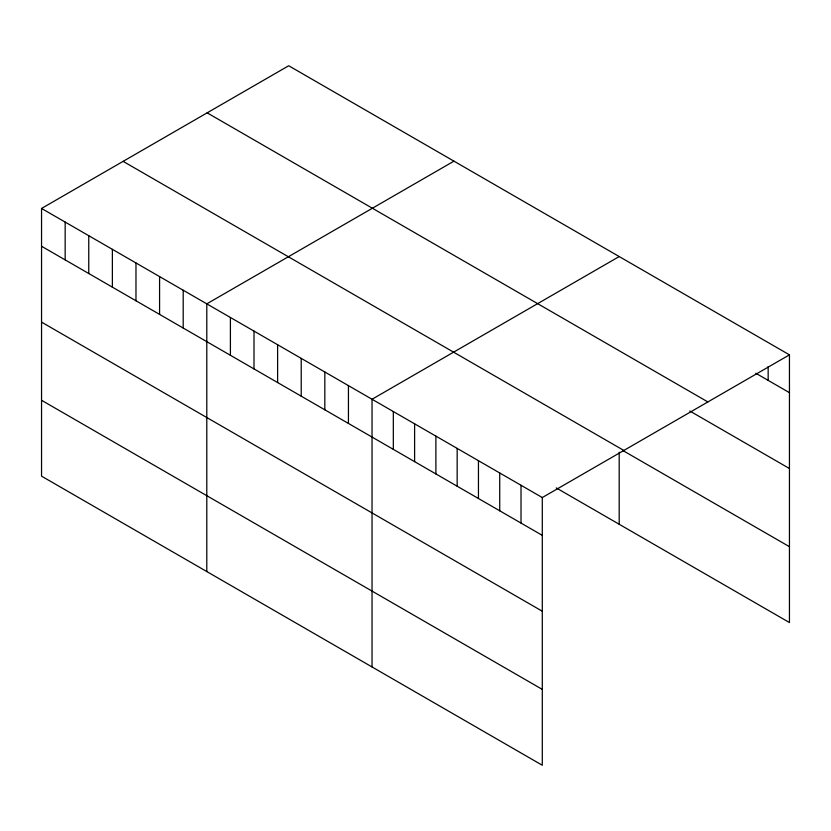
<?xml version="1.0" encoding="UTF-8"?>
<svg xmlns="http://www.w3.org/2000/svg" width="831" height="831" viewBox="0 0 831 831"><rect width="100%" height="100%" fill="white"/><g stroke="black" fill="none" stroke-linecap="round" stroke-linejoin="round"><path stroke-width="1.25" d="M41.55 208.446L542.29 497.551L542.29 765.247L41.55 476.153L41.55 208.446L288.71 65.753L789.45 354.847L789.45 622.554L556.251 487.922M453.955 161.152L206.794 303.845L206.794 571.551M619.199 256.561L372.039 399.254L372.039 666.95M542.29 497.551L789.45 354.847M755.846 373.264L789.45 392.668M207.148 112.839L707.887 401.944M689.761 410.981L789.45 468.528M123.113 161.359L623.852 450.454M622.554 450.34L789.45 546.694M41.55 246.256L542.29 535.361M41.55 322.127L542.29 611.221M41.55 400.282L542.29 689.387M768.166 366.513L768.166 380.38M619.199 452.189L619.199 524.257M521.016 485.262L521.016 523.073M499.732 472.974L499.732 510.795M478.448 460.686L478.448 498.507M457.164 448.397L457.164 486.218M435.891 436.109L435.891 473.93M414.607 423.82L414.607 461.641M393.323 411.542L393.323 449.353M348.438 385.626L348.438 423.436M324.828 371.997L324.828 409.808M301.217 358.369L301.217 396.179M277.616 344.73L277.616 382.551M254.006 331.102L254.006 368.922M230.405 317.473L230.405 355.294M183.194 290.216L183.194 328.037M159.583 276.588L159.583 314.409M135.972 262.96L135.972 300.78M112.372 249.331L112.372 287.152M88.761 235.703L88.761 273.524M65.161 222.074L65.161 259.895"/></g></svg>
